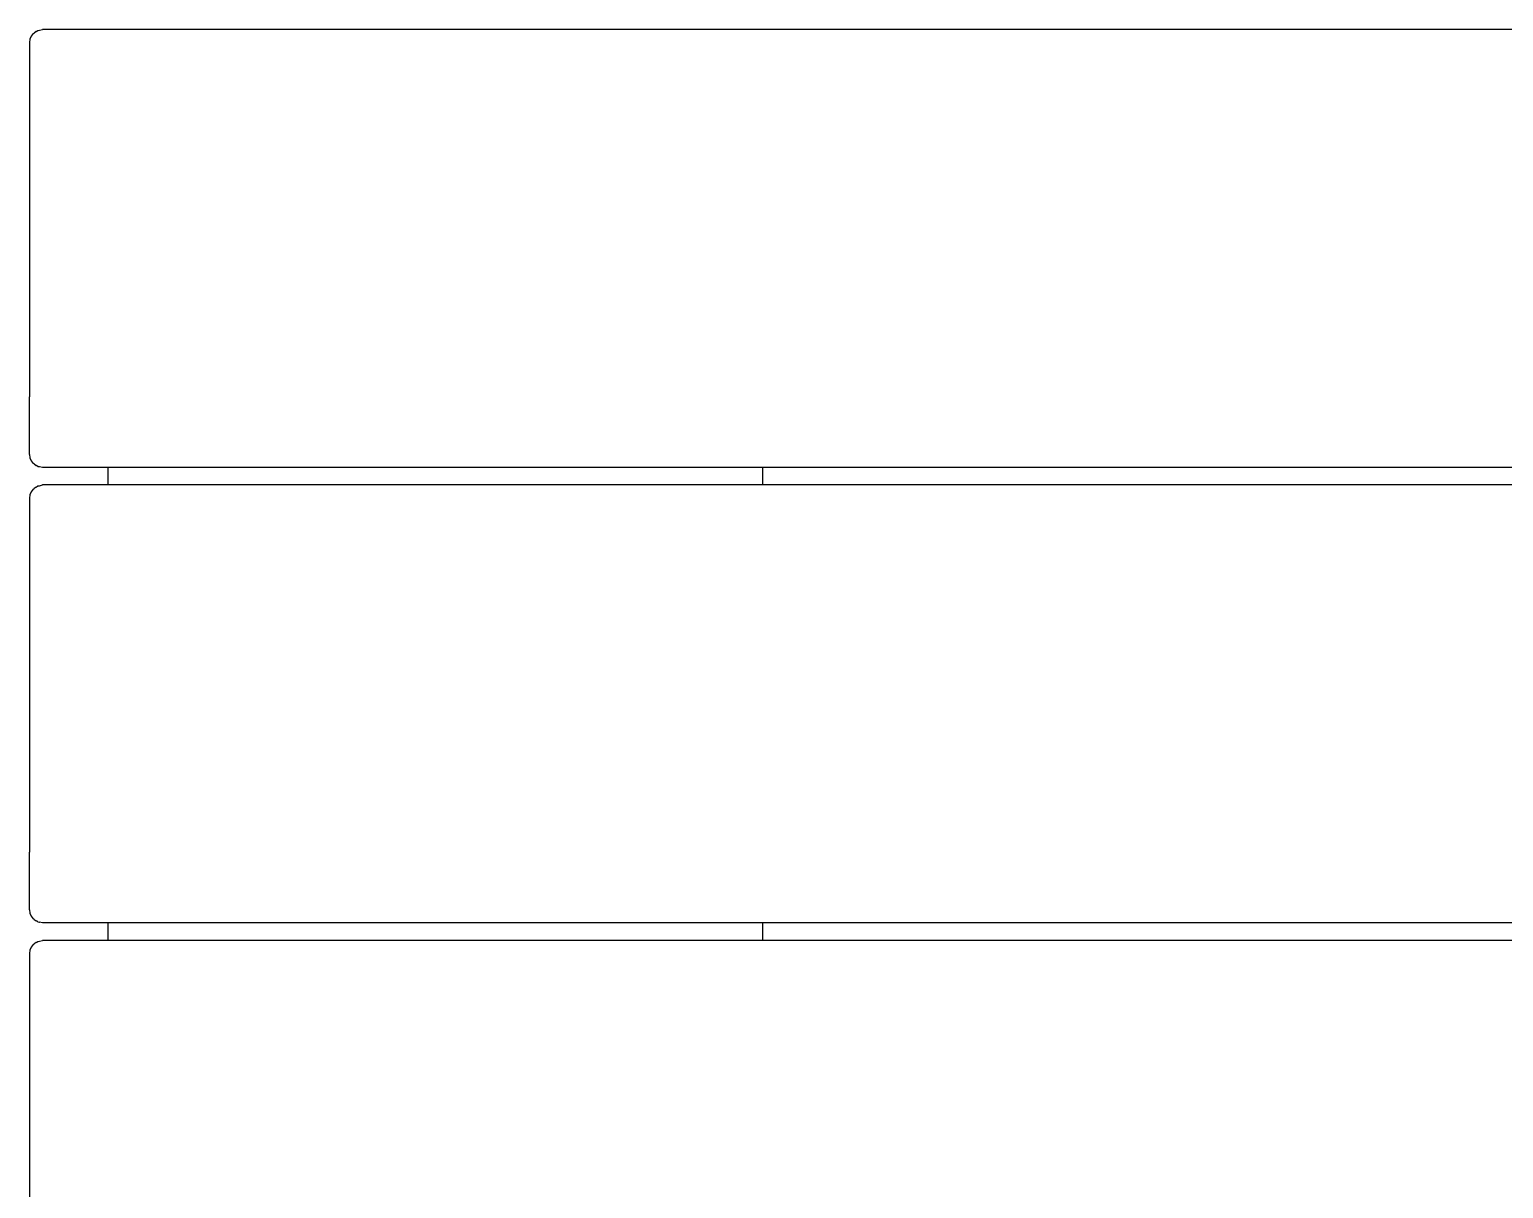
# Model space of a CAD drawing. Header units: millimetres. Extents: x -2916 to 2490, y 92 to 4100.
# Drawn here: x -1834.1 to -1609, y 1923.8 to 2100.8 of the extents above; entities that cross this region are included whole.
import ezdxf

# ---------------------------------------------------------------- set-up
doc = ezdxf.new("R2010")
doc.units = ezdxf.units.MM

msp = doc.modelspace()

# ---------------------------------------------------------------- linework, layer by layer
for p, q in [((-1833.5, 2100.19), (-1833.39, 2100.29)), ((-1833.08, 2100.5), (-1833.39, 2100.29)), ((-1833.08, 2100.5), (-1832.79, 2100.68)), ((-1832.79, 2100.68), (-1832.57, 2100.7)), ((-1832.57, 2100.7), (-1832.08, 2100.83)), ((107.92, 2100.81), (-1832.08, 2100.83)), ((-1834.01, 2099.33), (-1834.08, 2098.83)), ((-1834.08, 2098.83), (-1834.08, 2044.74)), ((-1833.81, 2099.79), (-1834.01, 2099.33)), ((-1833.5, 2100.19), (-1833.81, 2099.79)), ((-1834.08, 2035.94), (-1834.08, 2044.74)), ((-1834.08, 2035.94), (-1834.01, 2035.44)), ((-1834.01, 2035.44), (-1833.81, 2034.97)), ((-1833.81, 2034.97), (-1833.5, 2034.57)), ((-1833.39, 2034.48), (-1833.5, 2034.57)), ((-1833.39, 2034.48), (-1833.08, 2034.26)), ((-1832.79, 2034.09), (-1833.08, 2034.26)), ((-1832.79, 2034.09), (-1832.6, 2034.07)), ((-1832.6, 2034.07), (-1832.57, 2034.06)), ((-1832.08, 2033.94), (-1832.57, 2034.06)), ((-1822.08, 2033.94), (-1832.08, 2033.94)), ((-1822.08, 2033.94), (-1822.08, 2034)), ((-1822.08, 2031.28), (-1822.08, 2033.94)), ((-1722.08, 2033.94), (-1822.08, 2033.94)), ((-1722.08, 2033.94), (-1722.08, 2034)), ((-1722.08, 2031.28), (-1722.08, 2033.94)), ((-882.08, 2033.94), (-1722.08, 2033.94)), ((-1833.5, 2030.65), (-1833.81, 2030.25)), ((-1833.5, 2030.65), (-1833.39, 2030.74)), ((-1833.08, 2030.95), (-1833.39, 2030.74)), ((-1833.08, 2030.95), (-1832.79, 2031.13)), ((-1832.79, 2031.13), (-1832.57, 2031.15)), ((-1832.57, 2031.15), (-1832.08, 2031.28)), ((-1822.08, 2031.28), (-1832.08, 2031.28)), ((-1722.08, 2031.28), (-1822.08, 2031.28)), ((-882.08, 2031.28), (-1722.08, 2031.28)), ((-1834.01, 2029.78), (-1834.08, 2029.28)), ((-1834.08, 2029.28), (-1834.08, 1975.19)), ((-1833.81, 2030.25), (-1834.01, 2029.78)), ((-1834.08, 1966.39), (-1834.08, 1975.19)), ((-1834.08, 1966.39), (-1834.01, 1965.89)), ((-1834.01, 1965.89), (-1833.81, 1965.42)), ((-1833.81, 1965.42), (-1833.5, 1965.02)), ((-1833.39, 1964.93), (-1833.5, 1965.02)), ((-1833.39, 1964.93), (-1833.08, 1964.72)), ((-1832.79, 1964.54), (-1833.08, 1964.72)), ((-1832.79, 1964.54), (-1832.6, 1964.52)), ((-1832.6, 1964.52), (-1832.57, 1964.52)), ((-1832.08, 1964.39), (-1832.57, 1964.52)), ((-1822.08, 1964.39), (-1832.08, 1964.39)), ((-1822.08, 1964.39), (-1822.08, 1964.46)), ((-1822.08, 1961.73), (-1822.08, 1964.39)), ((-1722.08, 1964.39), (-1822.08, 1964.39)), ((-1722.08, 1964.39), (-1722.08, 1964.46)), ((-1722.08, 1961.73), (-1722.08, 1964.39)), ((-882.08, 1964.39), (-1722.08, 1964.39)), ((-1833.81, 1960.7), (-1834.01, 1960.23)), ((-1833.5, 1961.1), (-1833.81, 1960.7)), ((-1833.5, 1961.1), (-1833.39, 1961.19)), ((-1833.08, 1961.41), (-1833.39, 1961.19)), ((-1833.08, 1961.41), (-1832.79, 1961.58)), ((-1832.79, 1961.58), (-1832.57, 1961.61)), ((-1832.57, 1961.61), (-1832.08, 1961.73)), ((-1822.08, 1961.73), (-1832.08, 1961.73)), ((-1722.08, 1961.73), (-1822.08, 1961.73)), ((-882.08, 1961.73), (-1722.08, 1961.73)), ((-1834.01, 1960.23), (-1834.08, 1959.73)), ((-1834.08, 1959.73), (-1834.08, 1905.64))]:
    msp.add_line(p, q)

doc.saveas('drawing.dxf')
